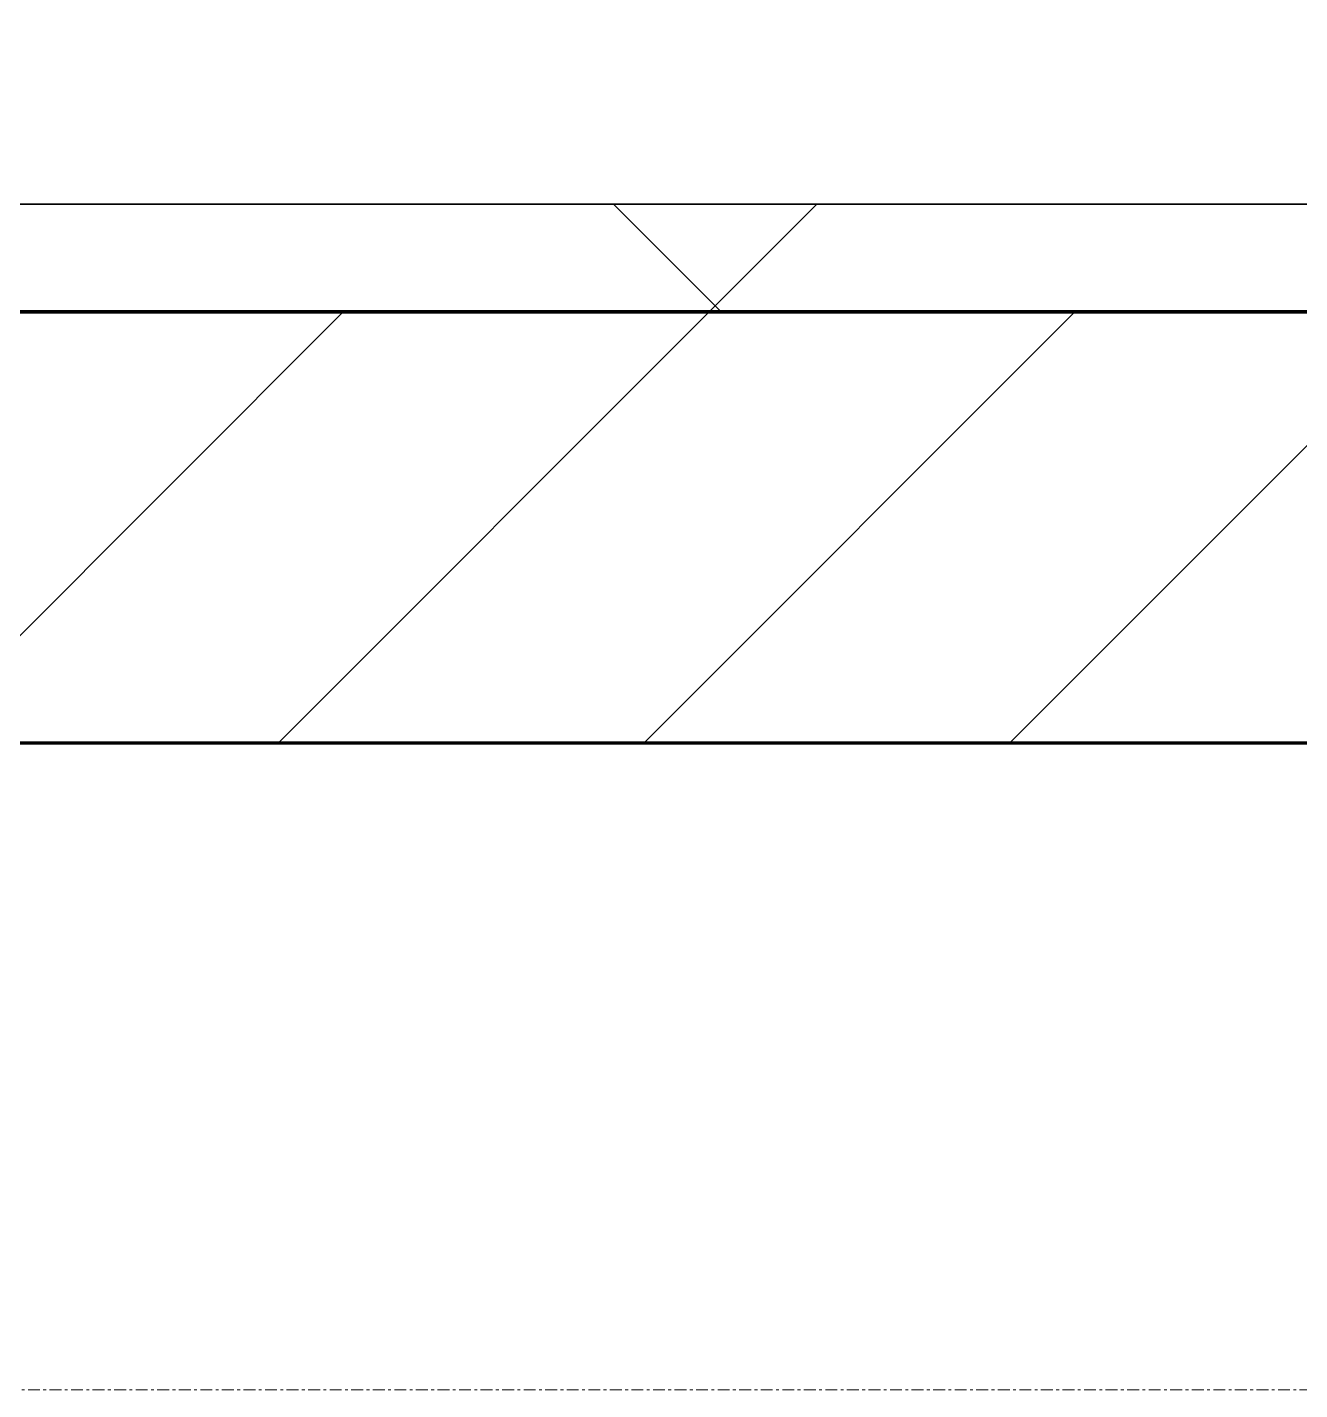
# Model space of a CAD drawing. Header units: millimetres. Extents: x -794334 to -714814, y -17806 to 22403.
# Drawn here: x -772055 to -771465, y -4321 to -3689 of the extents above; entities that cross this region are included whole.
import ezdxf
from ezdxf.xclip import XClip

# ---------------------------------------------------------------- set-up
doc = ezdxf.new("R2010")
doc.units = ezdxf.units.MM
doc.header["$XCLIPFRAME"] = 0
doc.linetypes.add('DPA_Grid _ Level 100', pattern=[10, 5.5, -1.6, 1.3, -1.6])
for name, color, linetype, lineweight in [('A-GLAZ-CURT', 2, 'Continuous', 9), ('A-WALL', 5, 'Continuous', 35), ('A-WALL-FNSH', 2, 'Continuous', 35), ('A-WALL-PATT', 1, 'Continuous', 35), ('S-GRID', 251, 'Continuous', 9), ('WALL-E', 2, 'Continuous', 35)]:
    doc.layers.add(name, color=color, linetype=linetype, lineweight=lineweight)
doc.layers.add('A11_ALU.SOLID SHEET', color=2, linetype='Continuous')

# ---------------------------------------------------------------- blocks, each defined once
blk = doc.blocks.new('*U804')
at = {"layer": 'S-GRID', "linetype": 'DPA_Grid _ Level 100'}
blk.add_line((57942.91, -7900), (-14128.88, -7900), dxfattribs=at)
blk = doc.blocks.new('PPLS-PP19_Custom Tile Pattern - Custom Tile Pattern-V128-4252-01 ENLARGED CONCOURSE LEVEL - REFLECTED CEILING PLAN - SHEET 3')
at = {"layer": 'A-GLAZ-CURT'}
for p, q in [((-300, 0), (300, 0)), ((300, 0), (-300, 0)), ((230.06, 0), (300, 0)), ((-300, -50), (300, -50)), ((300, -50), (-300, -50))]:
    blk.add_line(p, q, dxfattribs=at)
for points, knots in [([(300, 0), (286.53, 0), (254.22, 0), (207.11, 0), (177.41, 0), (159.34, 0), (158.33, 0), (158.3, 0)], [-285.253232, -285.253232, -285.253232, -285.253232, -244.693688, -187.987675, -143.776725, -129.632772, -123.352749, -123.352749, -123.352749, -123.352749]), ([(159.07, 0), (159.13, 0), (160.84, 0), (165.21, 0), (174.15, 0), (185.98, 0), (208.82, 0), (219.42, 0), (230.06, 0)], [-115.643202, -115.643202, -115.643202, -115.643202, -114.681583, -87.660824, -65.295536, -41.623857, -24.459831, 0, 0, 0, 0]), ([(247.1, 0), (246.76, 0), (245.04, 0), (238.34, 0), (226.56, 0), (221.1, 0), (200.27, 0), (182.99, 0), (174.27, 0), (169.67, 0), (168.99, 0)], [-9649.085549, -9649.085549, -9649.085549, -9649.085549, -9581.591397, -9406.094246, -9221.510254, -9016.44624, -8717.832359, -8253.978395, -8152.463617, -8069.855175, -8069.855175, -8069.855175, -8069.855175]), ([(171.51, 0), (176.48, 0), (193.23, 0), (201.73, 0), (208.81, 0), (213.9, 0), (237.32, 0), (252.88, 0), (258.68, 0)], [-7971.819559, -7971.819559, -7971.819559, -7971.819559, -7784.112253, -7606.717214, -7289.299508, -7042.621073, -6582.165592, -6270.399704, -6270.399704, -6270.399704, -6270.399704]), ([(257.56, 0), (245.83, 0), (229.23, 0), (219.94, 0), (219.02, 0)], [-11785.691348, -11785.691348, -11785.691348, -11785.691348, -11162.864862, -10856.732305, -10856.732305, -10856.732305, -10856.732305]), ([(219.9, 0), (220.86, 0), (227.84, 0), (242.06, 0), (246.54, 0), (246.96, 0)], [-10670.940496, -10670.940496, -10670.940496, -10670.940496, -10511.382485, -9925.173265, -9834.877357, -9834.877357, -9834.877357, -9834.877357]), ([(300, 0), (288.22, 0), (274.33, 0), (260.55, 0), (258.65, 0)], [-12528.858583, -12528.858583, -12528.858583, -12528.858583, -11905.454923, -11804.912463, -11804.912463, -11804.912463, -11804.912463]), ([(259.51, 0), (262.97, 0), (271.55, 0), (281.71, 0), (291.71, 0), (296.52, 0), (297.86, 0), (298.09, 0)], [-6255.469152, -6255.469152, -6255.469152, -6255.469152, -6068.460911, -5766.029927, -5566.724884, -5280.360606, -5199.253518, -5199.253518, -5199.253518, -5199.253518]), ([(284.76, 0), (284.76, 0), (285.09, 0), (287.47, 0), (293.59, 0), (297.76, 0), (300, 0)], [-4110.630118, -4110.630118, -4110.630118, -4110.630118, -4053.389046, -3959.664717, -3862.421465, -3746.95702, -3746.95702, -3746.95702, -3746.95702]), ([(297.38, 0), (295.84, 0), (291.62, 0), (285.38, 0), (284.87, 0)], [-4803.172655, -4803.172655, -4803.172655, -4803.172655, -4358.271401, -4143.037883, -4143.037883, -4143.037883, -4143.037883])]:
    blk.add_open_spline(points, degree=3, knots=knots, dxfattribs=at)
blk = doc.blocks.new('PPLS-PP19_Custom Tile Pattern - Custom Tile Pattern-V129-4252-01 ENLARGED CONCOURSE LEVEL - REFLECTED CEILING PLAN - SHEET 3')
at = {"layer": 'A-GLAZ-CURT'}
for p, q in [((-300, 0), (300, 0)), ((300, 0), (-300, 0)), ((-293.07, 0), (-275.75, 0)), ((-275.75, 0), (-293.07, 0)), ((-222.32, 0), (-206.59, 0)), ((-206.59, 0), (-222.32, 0)), ((195.99, 0), (201.65, 0)), ((201.65, 0), (195.99, 0)), ((202.06, 0), (213.31, 0)), ((213.31, 0), (202.06, 0)), ((-300, -50), (300, -50)), ((300, -50), (-300, -50))]:
    blk.add_line(p, q, dxfattribs=at)
at = {"layer": 'A-GLAZ-CURT', "flags": 128}
for points in [[(-300, 0), (-291.56, 0), (-283.3, 0), (-275.2, 0), (-267.26, 0), (-259.45, 0), (-251.77, 0), (-244.2, 0), (-236.74, 0), (-229.36, 0), (-222.06, 0), (-214.83, 0), (-207.71, 0), (-200.76, 0), (-194.02, 0), (-187.54, 0), (-181.38, 0), (-175.58, 0), (-170.25, 0), (-165.64, 0), (-162.01, 0), (-159.53, 0), (-157.46, 0), (-154.52, 0), (-149.42, 0), (-141.84, 0), (-132.81, 0), (-126.08, 0)], [(-125.17, 0), (-128.55, 0), (-134.16, 0), (-140.03, 0), (-145.5, 0), (-150.63, 0), (-155.53, 0), (-160.27, 0), (-164.95, 0), (-169.65, 0), (-174.47, 0), (-179.49, 0), (-184.81, 0), (-190.44, 0), (-196.37, 0), (-202.58, 0), (-209.04, 0), (-215.73, 0), (-222.63, 0), (-229.72, 0), (-236.97, 0), (-244.39, 0), (-251.96, 0), (-259.67, 0), (-267.51, 0), (-275.48, 0), (-283.55, 0), (-291.73, 0), (-300, 0)]]:
    blk.add_lwpolyline(points, dxfattribs=at)
at = {"layer": 'A-GLAZ-CURT'}
for points, knots in [([(-300, 0), (-284.65, 0), (-236.57, 0), (-182.8, 0), (-148.87, 0), (-137.7, 0)], [-5323.127839, -5323.127839, -5323.127839, -5323.127839, -4502.809032, -2700.551212, -1573.334928, -1573.334928, -1573.334928, -1573.334928]), ([(-138.75, 0), (-160.77, 0), (-204.52, 0), (-262.56, 0), (-294.48, 0), (-300, 0)], [-17023.58674, -17023.58674, -17023.58674, -17023.58674, -15131.813646, -13729.592194, -13439.944408, -13439.944408, -13439.944408, -13439.944408]), ([(-137.88, 0), (-140.56, 0), (-147.66, 0), (-147.69, 0), (-158.72, 0), (-174.02, 0), (-185.59, 0), (-209.77, 0), (-232.01, 0), (-255.22, 0), (-262.59, 0), (-264.9, 0), (-265.4, 0)], [-3187.727384, -3187.727384, -3187.727384, -3187.727384, -2919.378265, -2477.344047, -2237.412286, -2029.680487, -1755.085331, -1400.429864, -858.079193, -543.655514, -208.940337, 0, 0, 0, 0]), ([(-258.6, 0), (-257.91, 0), (-254.26, 0), (-241.25, 0), (-225.99, 0), (-214.1, 0), (-208.52, 0), (-206.47, 0)], [-5722.54675, -5722.54675, -5722.54675, -5722.54675, -5657.471696, -5413.335975, -5017.494783, -4832.723979, -4723.981546, -4723.981546, -4723.981546, -4723.981546]), ([(-138.69, 0), (-139.6, 0), (-142.04, 0), (-149.31, 0), (-162.01, 0), (-177.91, 0), (-199.46, 0), (-216.65, 0), (-231.26, 0), (-233.46, 0), (-234, 0)], [-2504.010527, -2504.010527, -2504.010527, -2504.010527, -2418.507304, -2308.929706, -2113.765672, -1763.376603, -1422.553702, -978.033455, -846.069444, -682.911962, -682.911962, -682.911962, -682.911962]), ([(-233.49, 0), (-233.44, 0), (-232.38, 0), (-230.74, 0), (-225.3, 0), (-223.63, 0)], [-455.274641, -455.274641, -455.274641, -455.274641, -440.605512, -119.536984, 0, 0, 0, 0]), ([(-223.63, 0), (-219.39, 0), (-206.17, 0), (-188.58, 0), (-169.02, 0), (-152.12, 0), (-136.84, 0), (-127.33, 0), (-124.19, 0), (-123.43, 0), (-123.28, 0)], [-5463.295695, -5463.295695, -5463.295695, -5463.295695, -5161.076232, -4739.070012, -4465.409639, -4149.119819, -3839.893365, -3647.167523, -3488.92562, -3439.852845, -3439.852845, -3439.852845, -3439.852845]), ([(-205.59, 0), (-204.79, 0), (-198.05, 0), (-185.8, 0), (-171.77, 0), (-158.7, 0), (-157.22, 0)], [-4708.491775, -4708.491775, -4708.491775, -4708.491775, -4666.091899, -4349.945572, -4000.813434, -3840.635403, -3840.635403, -3840.635403, -3840.635403]), ([(-152.35, 0), (-151.03, 0), (-147.71, 0), (-143.57, 0), (-138.62, 0)], [-3494.978217, -3494.978217, -3494.978217, -3494.978217, -3371.022232, -3227.460399, -3227.460399, -3227.460399, -3227.460399]), ([(-118.78, 0), (-121.86, 0), (-126.28, 0), (-136.96, 0), (-147.46, 0), (-150.03, 0), (-150.57, 0)], [-5938.474035, -5938.474035, -5938.474035, -5938.474035, -5700.061948, -5508.838257, -5298.784692, -5196.16478, -5196.16478, -5196.16478, -5196.16478]), ([(-150.34, 0), (-150.07, 0), (-147.75, 0), (-144.38, 0), (-138.7, 0), (-137.81, 0)], [-4948.728362, -4948.728362, -4948.728362, -4948.728362, -4883.323924, -4440.880425, -4364.588421, -4364.588421, -4364.588421, -4364.588421]), ([(-26.75, 0), (-27.82, 0), (-36.18, 0), (-53.55, 0), (-78.2, 0), (-110.94, 0), (-130.52, 0), (-147.74, 0), (-149.07, 0)], [-8718.362214, -8718.362214, -8718.362214, -8718.362214, -8532.293389, -8073.216054, -7508.296369, -7004.680444, -6449.282163, -6277.220794, -6277.220794, -6277.220794, -6277.220794]), ([(-148.23, 0), (-146.94, 0), (-141.68, 0), (-139.19, 0), (-137.8, 0)], [-6162.058746, -6162.058746, -6162.058746, -6162.058746, -6017.569127, -5695.996646, -5695.996646, -5695.996646, -5695.996646]), ([(-86.16, 0), (-91.37, 0), (-104.13, 0), (-122.65, 0), (-139.03, 0), (-146.11, 0), (-146.95, 0)], [-1681.3698, -1681.3698, -1681.3698, -1681.3698, -1374.161226, -945.742622, -741.901385, -489.130243, -489.130243, -489.130243, -489.130243]), ([(-146.69, 0), (-146.59, 0), (-145.49, 0), (-135.69, 0), (-128.29, 0), (-125.15, 0)], [-420.34245, -420.34245, -420.34245, -420.34245, -406.956646, -290.263673, 0, 0, 0, 0]), ([(-72.93, 0), (-75.51, 0), (-91.45, 0), (-115.07, 0), (-136.75, 0), (-137.71, 0)], [-19442.345229, -19442.345229, -19442.345229, -19442.345229, -18935.241197, -17136.203329, -17053.377616, -17053.377616, -17053.377616, -17053.377616]), ([(-137.71, 0), (-137.16, 0), (-135.88, 0), (-133.93, 0), (-128.78, 0), (-126.5, 0)], [-5689.107323, -5689.107323, -5689.107323, -5689.107323, -5560.701257, -5364.112219, -5231.017328, -5231.017328, -5231.017328, -5231.017328]), ([(-137.08, 0), (-131.66, 0), (-121.81, 0), (-110.8, 0), (-99.5, 0), (-91.46, 0)], [-1552.578953, -1552.578953, -1552.578953, -1552.578953, -1002.059161, -460.363443, 0, 0, 0, 0]), ([(-136.56, 0), (-133.16, 0), (-125.14, 0), (-107.3, 0), (-90.42, 0), (-76.12, 0), (-71.05, 0), (-70.19, 0)], [-4330.137317, -4330.137317, -4330.137317, -4330.137317, -4054.690705, -3793.097032, -3402.597032, -3144.956779, -3092.955226, -3092.955226, -3092.955226, -3092.955226]), ([(-127.41, 0), (-131.63, 0), (-133.16, 0), (-134.09, 0), (-134.15, 0)], [-8540.990293, -8540.990293, -8540.990293, -8540.990293, -8266.114998, -8246.473386, -8246.473386, -8246.473386, -8246.473386]), ([(-134.15, 0), (-133.32, 0), (-130.31, 0), (-117.33, 0), (-92.04, 0), (-74.02, 0), (-62.74, 0), (-60.36, 0), (-59.97, 0)], [-7657.439573, -7657.439573, -7657.439573, -7657.439573, -7293.749979, -6839.55839, -6236.997189, -5713.340575, -5140.470607, -5006.787413, -5006.787413, -5006.787413, -5006.787413]), ([(-120.13, 0), (-120.14, 0), (-120.24, 0), (-121.3, 0), (-129.25, 0), (-133.82, 0)], [-2933.992132, -2933.992132, -2933.992132, -2933.992132, -2920.575025, -2840.280255, -2731.647847, -2731.647847, -2731.647847, -2731.647847]), ([(-113.43, 0), (-113.44, 0), (-113.96, 0), (-119.73, 0), (-125.43, 0), (-127.03, 0), (-127.41, 0)], [-328.499627, -328.499627, -328.499627, -328.499627, -282.672656, -98.539552, -24.539552, 0, 0, 0, 0]), ([(-126.5, 0), (-122.44, 0), (-108.71, 0), (-86.68, 0), (-63.44, 0), (-54.4, 0), (-48.53, 0), (-30.79, 0), (-20.09, 0), (-6.43, 0), (-1.96, 0)], [-5231.017328, -5231.017328, -5231.017328, -5231.017328, -4994.692869, -4542.524482, -4008.285538, -3689.699207, -3546.54457, -3315.260113, -2864.387349, -2617.659791, -2617.659791, -2617.659791, -2617.659791]), ([(-125.15, 0), (-124.93, 0), (-121.96, 0), (-113.01, 0), (-98.9, 0), (-85.29, 0), (-71.67, 0), (-65.93, 0), (-65.07, 0)], [-3362.7396, -3362.7396, -3362.7396, -3362.7396, -3342.215224, -3074.362186, -2902.289527, -2605.247022, -2322.099534, -2241.8264, -2241.8264, -2241.8264, -2241.8264]), ([(-122.08, 0), (-122.01, 0), (-121.69, 0), (-121.2, 0), (-120.88, 0)], [-3136.336417, -3136.336417, -3136.336417, -3136.336417, -3110.304437, -3035.164275, -3035.164275, -3035.164275, -3035.164275]), ([(-36.33, 0), (-36.43, 0), (-37.27, 0), (-45.02, 0), (-46.13, 0), (-60.59, 0), (-81.23, 0), (-99.51, 0), (-114.02, 0), (-117.28, 0), (-118.78, 0)], [-1855.773136, -1855.773136, -1855.773136, -1855.773136, -1810.870157, -1672.078046, -1405.135169, -1060.00838, -740.068933, -229.489605, -116.330425, 0, 0, 0, 0]), ([(-117.74, 0), (-117.19, 0), (-114.78, 0), (-113.43, 0), (-113.43, 0)], [-821.249067, -821.249067, -821.249067, -821.249067, -394.672656, -330.879064, -330.879064, -330.879064, -330.879064]), ([(-36.62, 0), (-36.62, 0), (-40.35, 0), (-44.32, 0), (-58.97, 0), (-85.2, 0), (-107.61, 0), (-116.56, 0), (-117.56, 0)], [-4069.478503, -4069.478503, -4069.478503, -4069.478503, -3858.647035, -3538.256648, -2842.901703, -2193.204658, -1433.981041, -985.49888, -985.49888, -985.49888, -985.49888]), ([(-115.82, 0), (-114.96, 0), (-110.41, 0), (-96.78, 0), (-81.89, 0), (-73.01, 0), (-69.84, 0)], [-5724.064692, -5724.064692, -5724.064692, -5724.064692, -5430.283136, -5103.229623, -4799.173296, -4631.554368, -4631.554368, -4631.554368, -4631.554368]), ([(9.32, 0), (9.08, 0), (7.65, 0), (2.57, 0), (-12.23, 0), (-25.64, 0), (-40, 0), (-56.24, 0), (-75.59, 0), (-94, 0), (-112.01, 0), (-114.94, 0), (-115.63, 0)], [-2922.926651, -2922.926651, -2922.926651, -2922.926651, -2882.788014, -2720.818881, -2518.50168, -2125.455881, -1792.521578, -1466.981642, -1208.454564, -789.402658, -501.969187, -243.577221, -243.577221, -243.577221, -243.577221]), ([(-91.46, 0), (-90.09, 0), (-84.7, 0), (-77.43, 0), (-72.73, 0), (-72.64, 0), (-72.64, 0)], [-19832.387487, -19832.387487, -19832.387487, -19832.387487, -19753.885894, -19541.04734, -19478.625389, -19471.062469, -19471.062469, -19471.062469, -19471.062469]), ([(-63.96, 0), (-64.13, 0), (-72.5, 0), (-80.63, 0), (-86.16, 0)], [-2171.769325, -2171.769325, -2171.769325, -2171.769325, -2007.031671, -1681.3698, -1681.3698, -1681.3698, -1681.3698]), ([(-70.45, 0), (-74.24, 0), (-78.44, 0), (-82.66, 0), (-83.28, 0), (-83.28, 0)], [-1930.114721, -1930.114721, -1930.114721, -1930.114721, -1646.621388, -1424.436217, -1393.971743, -1393.971743, -1393.971743, -1393.971743]), ([(-83.28, 0), (-83.28, 0), (-82.91, 0), (-76.14, 0), (-62.97, 0), (-48.14, 0), (-36.49, 0), (-33.57, 0), (-29.94, 0), (-28.57, 0)], [-1393.4169, -1393.4169, -1393.4169, -1393.4169, -1353.722004, -1274.333717, -1073.56893, -651.549973, -296.515819, -83.513472, 0, 0, 0, 0]), ([(-29.03, 0), (-33.97, 0), (-43.74, 0), (-56.37, 0), (-65.75, 0), (-69.03, 0), (-69.91, 0)], [-2680.714891, -2680.714891, -2680.714891, -2680.714891, -2413.671296, -2161.752162, -2006.592567, -1943.145268, -1943.145268, -1943.145268, -1943.145268]), ([(-69.86, 0), (-69.27, 0), (-67.31, 0), (-65.12, 0), (-63.63, 0)], [-3086.352313, -3086.352313, -3086.352313, -3086.352313, -3050.982048, -2969.237017, -2969.237017, -2969.237017, -2969.237017]), ([(-69.64, 0), (-59.01, 0), (-39.16, 0), (-15.63, 0), (-4.49, 0), (-1.92, 0)], [-4627.967198, -4627.967198, -4627.967198, -4627.967198, -4065.652676, -3589.737505, -3429.781586, -3429.781586, -3429.781586, -3429.781586]), ([(-66.39, 0), (-66.39, 0), (-63.63, 0), (-53.63, 0), (-34.42, 0), (-29.82, 0), (-29.19, 0)], [-2493.31794, -2493.31794, -2493.31794, -2493.31794, -2315.303971, -1809.437387, -963.711516, -666.19313, -666.19313, -666.19313, -666.19313]), ([(31.18, 0), (25.97, 0), (11.99, 0), (-16.92, 0), (-47.42, 0), (-65.77, 0), (-66.37, 0), (-66.38, 0)], [-4496.803627, -4496.803627, -4496.803627, -4496.803627, -4222.080604, -3745.412743, -2981.410125, -2542.574734, -2498.224237, -2498.224237, -2498.224237, -2498.224237]), ([(-63.63, 0), (-61.49, 0), (-57.39, 0), (-54.49, 0), (-45.2, 0), (-40.79, 0), (-40.46, 0), (-40.44, 0)], [-2969.237017, -2969.237017, -2969.237017, -2969.237017, -2851.217951, -2734.127174, -2474.780881, -2410.990208, -2350.645972, -2350.645972, -2350.645972, -2350.645972]), ([(-58.83, 0), (-58.37, 0), (-57.29, 0), (-54.23, 0), (-46.33, 0), (-42.62, 0), (-41.76, 0)], [-4859.52896, -4859.52896, -4859.52896, -4859.52896, -4680.891996, -4469.85053, -4321.566175, -4270.495146, -4270.495146, -4270.495146, -4270.495146]), ([(-51.83, 0), (-51.83, 0), (-51.78, 0), (-47.4, 0), (-46.01, 0), (-40.22, 0), (-36.78, 0)], [-632.814994, -632.814994, -632.814994, -632.814994, -627.965721, -508.377888, -260.442412, 0, 0, 0, 0]), ([(76.63, 0), (74.8, 0), (67.65, 0), (53.52, 0), (37, 0), (24.07, 0), (12.82, 0), (-2.9, 0), (-20.62, 0), (-32.81, 0), (-44.85, 0), (-51.43, 0), (-51.79, 0)], [-3095.572228, -3095.572228, -3095.572228, -3095.572228, -2950.589685, -2634.532728, -2313.748533, -2106.613311, -1925.670641, -1617.263037, -1290.787923, -1039.307308, -819.71621, -644.910881, -644.910881, -644.910881, -644.910881]), ([(-41.76, 0), (-39.9, 0), (-37.72, 0), (-36.92, 0), (-36.77, 0)], [-4270.495146, -4270.495146, -4270.495146, -4270.495146, -4161.040818, -4106.245333, -4106.245333, -4106.245333, -4106.245333]), ([(-36.78, 0), (-32.43, 0), (-19.22, 0), (8.83, 0), (40.06, 0), (60.35, 0), (65.92, 0)], [-6191.144455, -6191.144455, -6191.144455, -6191.144455, -5862.463379, -5340.621928, -4573.028122, -4263.271718, -4263.271718, -4263.271718, -4263.271718]), ([(-36.29, 0), (-36.29, 0), (-34.66, 0), (-28.88, 0), (-26.95, 0), (-26.54, 0)], [-9150.272121, -9150.272121, -9150.272121, -9150.272121, -9057.163041, -8919.836787, -8834.607043, -8834.607043, -8834.607043, -8834.607043]), ([(-3.05, 0), (-8.88, 0), (-19.68, 0), (-34.76, 0), (-36.04, 0)], [-9764.565679, -9764.565679, -9764.565679, -9764.565679, -9424.652049, -9182.880979, -9182.880979, -9182.880979, -9182.880979]), ([(-33.34, 0), (-33.34, 0), (-32.93, 0), (-31.16, 0), (-30.52, 0)], [-2415.024266, -2415.024266, -2415.024266, -2415.024266, -2357.633367, -2323.618664, -2323.618664, -2323.618664, -2323.618664]), ([(-1.97, 0), (-7.58, 0), (-18.73, 0), (-30.57, 0), (-31.82, 0), (-32, 0)], [-3283.27331, -3283.27331, -3283.27331, -3283.27331, -2994.501669, -2698.150104, -2614.070998, -2614.070998, -2614.070998, -2614.070998]), ([(-30.76, 0), (-30.73, 0), (-29.99, 0), (-23.47, 0), (-15.75, 0), (-15.19, 0)], [-54176.191683, -54176.191683, -54176.191683, -54176.191683, -54157.274271, -53749.15266, -53717.791567, -53717.791567, -53717.791567, -53717.791567]), ([(-30.52, 0), (-27.11, 0), (-17.83, 0), (5.99, 0), (22.06, 0), (37.44, 0), (45.92, 0), (57.76, 0), (64.47, 0), (72.74, 0), (75.22, 0), (76.03, 0), (76.21, 0)], [-2323.618664, -2323.618664, -2323.618664, -2323.618664, -2142.497158, -1716.209403, -1206.526904, -1089.329421, -901.315459, -753.071572, -495.328968, -421.953223, -334.951786, -290.452333, -290.452333, -290.452333, -290.452333]), ([(-13, 0), (-14.35, 0), (-17.68, 0), (-25.97, 0), (-29.52, 0), (-30.21, 0)], [-55207.591944, -55207.591944, -55207.591944, -55207.591944, -54789.006179, -54461.685999, -54290.791712, -54290.791712, -54290.791712, -54290.791712]), ([(8.33, 0), (8.19, 0), (7.18, 0), (0.32, 0), (-13.89, 0), (-24.92, 0), (-29.03, 0)], [-3574.286521, -3574.286521, -3574.286521, -3574.286521, -3526.962355, -3285.499107, -2903.012179, -2680.714891, -2680.714891, -2680.714891, -2680.714891]), ([(-28.98, 0), (-28.66, 0), (-27.39, 0), (-24.45, 0), (-22.56, 0)], [-166.548282, -166.548282, -166.548282, -166.548282, -102.06493, 0, 0, 0, 0]), ([(-28.57, 0), (-26.93, 0), (-20.29, 0), (-12.84, 0), (-5.37, 0), (-1.97, 0)], [-5361.429781, -5361.429781, -5361.429781, -5361.429781, -5261.36855, -5050.479954, -4876.21878, -4876.21878, -4876.21878, -4876.21878]), ([(-22.56, 0), (-20.27, 0), (-17.03, 0), (-11.36, 0), (-7.66, 0), (-6.6, 0), (-6.44, 0)], [-56468.192263, -56468.192263, -56468.192263, -56468.192263, -56344.022017, -56303.229861, -56166.290093, -56124.392176, -56124.392176, -56124.392176, -56124.392176]), ([(-15.19, 0), (-13.07, 0), (7.48, 0), (42.82, 0), (88.72, 0), (120.63, 0), (138.28, 0), (138.53, 0)], [-461.142613, -461.142613, -461.142613, -461.142613, -429.606584, -390.253598, -346.313304, -291.370682, -290.5735, -290.5735, -290.5735, -290.5735]), ([(-6.54, 0), (-6.73, 0), (-7.2, 0), (-7.6, 0), (-7.79, 0)], [-56009.792147, -56009.792147, -56009.792147, -56009.792147, -55949.290093, -55895.192118, -55895.192118, -55895.192118, -55895.192118]), ([(103.09, 0), (101.08, 0), (86.31, 0), (63.34, 0), (35.84, 0), (12, 0), (3.24, 0), (-1.43, 0), (-2.04, 0)], [-375.435014, -375.435014, -375.435014, -375.435014, -369.147452, -330.153101, -307.516438, -285.83788, -246.234814, -235.955635, -235.955635, -235.955635, -235.955635]), ([(30.82, 0), (29.27, 0), (20.14, 0), (9.32, 0), (-0.28, 0), (-1.94, 0)], [-10462.034656, -10462.034656, -10462.034656, -10462.034656, -10363.088938, -9884.23066, -9786.169875, -9786.169875, -9786.169875, -9786.169875]), ([(-1.84, 0), (1.34, 0), (10.37, 0), (15.02, 0), (22.91, 0), (31, 0), (39.04, 0), (51.19, 0), (58.74, 0), (61.34, 0), (61.45, 0)], [-2615.508664, -2615.508664, -2615.508664, -2615.508664, -2439.246196, -2084.094819, -1956.422387, -1818.904206, -1645.594513, -1443.202566, -1228.752106, -1120.932285, -1120.932285, -1120.932285, -1120.932285]), ([(65.93, 0), (62.31, 0), (53.93, 0), (39.61, 0), (24.74, 0), (8.59, 0), (-0.67, 0), (-1.47, 0)], [-4545.143313, -4545.143313, -4545.143313, -4545.143313, -4326.416877, -4098.545751, -3766.694881, -3333.063701, -3291.793108, -3291.793108, -3291.793108, -3291.793108]), ([(-1.31, 0), (0.23, 0), (5.47, 0), (13.15, 0), (21.24, 0), (24.62, 0), (24.72, 0), (24.72, 0)], [-4865.001098, -4865.001098, -4865.001098, -4865.001098, -4785.90057, -4596.498881, -4445.288762, -4384.376941, -4376.041937, -4376.041937, -4376.041937, -4376.041937]), ([(-0.97, 0), (1, 0), (6.01, 0), (9.64, 0), (10.14, 0), (10.18, 0)], [-3410.081093, -3410.081093, -3410.081093, -3410.081093, -3285.047089, -3066.359526, -3044.715262, -3044.715262, -3044.715262, -3044.715262]), ([(-0.89, 0), (0.74, 0), (5.35, 0), (15.97, 0), (22.54, 0), (24.49, 0)], [-219.003758, -219.003758, -219.003758, -219.003758, -206.416616, -198.214427, -187.717507, -187.717507, -187.717507, -187.717507]), ([(24.69, 0), (24.54, 0), (20.99, 0), (15.48, 0), (10.8, 0), (9.63, 0)], [-4368.572414, -4368.572414, -4368.572414, -4368.572414, -4306.476363, -4080.000647, -3772.857994, -3772.857994, -3772.857994, -3772.857994]), ([(18.16, 0), (19.15, 0), (24.25, 0), (25.66, 0), (26.12, 0)], [-5700.113719, -5700.113719, -5700.113719, -5700.113719, -5554.232259, -5302.431367, -5302.431367, -5302.431367, -5302.431367]), ([(64.84, 0), (64.12, 0), (59.73, 0), (51.85, 0), (43.81, 0), (29.53, 0), (20.67, 0), (18.85, 0), (18.16, 0)], [-6776.195379, -6776.195379, -6776.195379, -6776.195379, -6738.82075, -6548.303034, -6314.283804, -6135.05769, -5972.647715, -5832.674503, -5832.674503, -5832.674503, -5832.674503]), ([(27.44, 0), (27.9, 0), (29.54, 0), (38.07, 0), (50.79, 0), (61.79, 0), (65.92, 0)], [-5037.309798, -5037.309798, -5037.309798, -5037.309798, -4887.603822, -4705.298446, -4353.683244, -4118.083558, -4118.083558, -4118.083558, -4118.083558]), ([(27.89, 0), (29.09, 0), (33.4, 0), (47.79, 0), (59.49, 0), (65.78, 0)], [-147.777612, -147.777612, -147.777612, -147.777612, -135.792042, -118.513713, -99.849738, -99.849738, -99.849738, -99.849738]), ([(53.18, 0), (53.06, 0), (52.22, 0), (44.99, 0), (36.46, 0), (30.82, 0)], [-622.740158, -622.740158, -622.740158, -622.740158, -566.066452, -360.610861, 0, 0, 0, 0]), ([(168.37, 0), (167.68, 0), (162.47, 0), (147.02, 0), (109.77, 0), (76.86, 0), (57.82, 0), (46.51, 0), (41.18, 0), (36.02, 0), (35.54, 0), (35.54, 0)], [-543.375029, -543.375029, -543.375029, -543.375029, -530.793311, -458.593899, -401.860199, -357.622665, -341.267687, -334.000314, -326.15566, -319.318397, -317.489778, -317.489778, -317.489778, -317.489778]), ([(36.29, 0), (37.77, 0), (48.82, 0), (64.79, 0), (95.91, 0), (122.89, 0), (131.14, 0), (133.34, 0)], [-314.598523, -314.598523, -314.598523, -314.598523, -305.899624, -287.17622, -249.500363, -194.761443, -159.62089, -159.62089, -159.62089, -159.62089]), ([(61.47, 0), (61.47, 0), (61.21, 0), (54.61, 0), (53.71, 0), (53.56, 0)], [-1113.311073, -1113.311073, -1113.311073, -1113.311073, -1096.402191, -891.204116, -747.28819, -747.28819, -747.28819, -747.28819]), ([(65.91, 0), (66.53, 0), (78.7, 0), (100.57, 0), (116.36, 0), (128.63, 0), (128.95, 0)], [-99.720695, -99.720695, -99.720695, -99.720695, -97.899267, -63.759246, -39.050993, -35.895543, -35.895543, -35.895543, -35.895543]), ([(114.39, 0), (114.2, 0), (112.08, 0), (105.42, 0), (92.38, 0), (85.59, 0), (75.19, 0), (68.45, 0), (65.92, 0)], [-8148.58938, -8148.58938, -8148.58938, -8148.58938, -8105.191388, -7723.759874, -7531.75727, -7135.649961, -6924.452779, -6794.554752, -6794.554752, -6794.554752, -6794.554752]), ([(66.29, 0), (69.2, 0), (75.96, 0), (82.12, 0), (83.66, 0)], [-4256.411813, -4256.411813, -4256.411813, -4256.411813, -4094.177415, -3869.465285, -3869.465285, -3869.465285, -3869.465285]), ([(66.38, 0), (68.98, 0), (74.83, 0), (84.83, 0), (86.01, 0), (92.51, 0), (94.33, 0)], [-4109.384309, -4109.384309, -4109.384309, -4109.384309, -3960.84581, -3759.045785, -3336.541051, -2783.776468, -2783.776468, -2783.776468, -2783.776468]), ([(136.44, 0), (121.66, 0), (98.51, 0), (74.89, 0), (66.89, 0)], [-106.750556, -106.750556, -106.750556, -106.750556, -59.610984, -35.583519, -35.583519, -35.583519, -35.583519]), ([(76.22, 0), (75.58, 0), (73.64, 0), (71.05, 0), (70.61, 0)], [-193.634889, -193.634889, -193.634889, -193.634889, -31.537676, 0, 0, 0, 0]), ([(94.4, 0), (94.4, 0), (94.64, 0), (99.11, 0), (108.97, 0), (119.78, 0), (128.84, 0), (133.72, 0)], [-2348.345796, -2348.345796, -2348.345796, -2348.345796, -2310.419338, -2233.599744, -2052.234781, -1843.028543, -1590.72941, -1590.72941, -1590.72941, -1590.72941]), ([(129.02, 0), (129.02, 0), (124.41, 0), (122.35, 0), (114.96, 0), (108.04, 0), (103.09, 0)], [-35.386604, -35.386604, -35.386604, -35.386604, -31.430235, -22.807238, -15.488593, 0, 0, 0, 0]), ([(133.59, 0), (133.32, 0), (130.97, 0), (126.24, 0), (118.6, 0), (114.23, 0), (111.98, 0), (105.66, 0), (105.23, 0), (105.23, 0)], [-9692.532631, -9692.532631, -9692.532631, -9692.532631, -9677.714971, -9567.007022, -9453.21225, -9220.200448, -9012.77275, -8966.157302, -8929.495943, -8929.495943, -8929.495943, -8929.495943]), ([(105.26, 0), (105.52, 0), (111.01, 0), (112.65, 0), (113.59, 0)], [-8920.561005, -8920.561005, -8920.561005, -8920.561005, -8814.835624, -8577.462505, -8577.462505, -8577.462505, -8577.462505]), ([(128.58, 0), (128.8, 0), (130.16, 0), (139.26, 0), (152.67, 0), (161.24, 0), (162.19, 0), (162.75, 0)], [-633.326174, -633.326174, -633.326174, -633.326174, -627.736123, -618.981161, -602.094757, -592.980799, -581.414464, -581.414464, -581.414464, -581.414464]), ([(133.72, 0), (133.28, 0), (131.75, 0), (129.87, 0), (129.11, 0)], [-655.57405, -655.57405, -655.57405, -655.57405, -651.020627, -640.742133, -640.742133, -640.742133, -640.742133]), ([(133.79, 0), (134.93, 0), (144.45, 0), (163.31, 0), (185.23, 0), (193.62, 0), (194.69, 0), (194.79, 0)], [-1589.430227, -1589.430227, -1589.430227, -1589.430227, -1530.39897, -1095.004608, -529.74427, -295.064701, -265.121568, -265.121568, -265.121568, -265.121568]), ([(157.9, 0), (156.77, 0), (151.67, 0), (143.54, 0), (136.61, 0), (133.8, 0)], [-10292.955006, -10292.955006, -10292.955006, -10292.955006, -10098.273015, -9847.788484, -9696.189317, -9696.189317, -9696.189317, -9696.189317]), ([(193.8, 0), (193.33, 0), (190.11, 0), (183.13, 0), (171, 0), (161.95, 0), (161.28, 0), (158.35, 0), (157.85, 0), (157.77, 0)], [-11665.349007, -11665.349007, -11665.349007, -11665.349007, -11565.880756, -11105.624034, -10839.086983, -10768.332124, -10666.779182, -10580.760289, -10550.278881, -10550.278881, -10550.278881, -10550.278881]), ([(201.65, 0), (190.26, 0), (176.22, 0), (159.34, 0), (158.33, 0), (158.3, 0)], [-183.725875, -183.725875, -183.725875, -183.725875, -143.776725, -129.632772, -123.352749, -123.352749, -123.352749, -123.352749]), ([(159.07, 0), (159.13, 0), (160.84, 0), (165.21, 0), (174.15, 0), (185.98, 0), (208.82, 0), (219.42, 0), (230.06, 0)], [-115.643202, -115.643202, -115.643202, -115.643202, -114.681583, -87.660824, -65.295536, -41.623857, -24.459831, 0, 0, 0, 0]), ([(162.75, 0), (165.4, 0), (170.91, 0), (172.61, 0), (172.61, 0)], [-111.264224, -111.264224, -111.264224, -111.264224, -56.742688, -19.085662, -19.085662, -19.085662, -19.085662]), ([(247.1, 0), (246.76, 0), (245.04, 0), (238.34, 0), (226.56, 0), (221.1, 0), (200.27, 0), (182.99, 0), (174.27, 0), (169.67, 0), (168.99, 0)], [-9649.085549, -9649.085549, -9649.085549, -9649.085549, -9581.591397, -9406.094246, -9221.510254, -9016.44624, -8717.832359, -8253.978395, -8152.463617, -8069.855175, -8069.855175, -8069.855175, -8069.855175]), ([(201.67, 0), (197.37, 0), (186.32, 0), (175.3, 0), (169.49, 0)], [-180.290545, -180.290545, -180.290545, -180.290545, -162.427601, -142.916156, -142.916156, -142.916156, -142.916156]), ([(171.51, 0), (176.48, 0), (193.23, 0), (198.16, 0), (200.5, 0), (200.84, 0)], [-7971.819559, -7971.819559, -7971.819559, -7971.819559, -7784.112253, -7606.717214, -7575.738696, -7575.738696, -7575.738696, -7575.738696]), ([(172.07, 0), (177.66, 0), (187.87, 0), (201.08, 0), (207.47, 0), (213.96, 0), (215.11, 0)], [-255.364076, -255.364076, -255.364076, -255.364076, -237.955587, -223.92608, -215.862851, -208.75215, -208.75215, -208.75215, -208.75215]), ([(201.72, 0), (204.5, 0), (209.1, 0), (213.9, 0), (241.96, 0), (266.73, 0), (281.71, 0), (291.71, 0), (296.52, 0), (297.86, 0), (298.09, 0)], [-7548.867094, -7548.867094, -7548.867094, -7548.867094, -7289.299508, -7042.621073, -6582.165592, -6068.460911, -5766.029927, -5566.724884, -5280.360606, -5199.253518, -5199.253518, -5199.253518, -5199.253518]), ([(215.22, 0), (214.62, 0), (210.55, 0), (206.83, 0), (202.71, 0), (201.75, 0)], [-203.825446, -203.825446, -203.825446, -203.825446, -198.527383, -184.406837, -180.398796, -180.398796, -180.398796, -180.398796]), ([(300, 0), (286.53, 0), (254.22, 0), (220.84, 0), (203.62, 0), (202.77, 0)], [-285.253232, -285.253232, -285.253232, -285.253232, -244.693688, -187.987675, -185.029123, -185.029123, -185.029123, -185.029123])]:
    blk.add_open_spline(points, degree=3, knots=knots, dxfattribs=at)
for points in [[(-133.82, 0), (-134.84, 0), (-135.87, 0), (-137.56, 0)], [(-39.84, 0), (-39.08, 0), (-38.11, 0), (-37.36, 0)], [(24.49, 0), (25.23, 0), (25.72, 0), (26.04, 0)], [(65.92, 0), (54.38, 0), (42.78, 0), (31.18, 0)], [(70.61, 0), (69.26, 0), (67.78, 0), (66.19, 0)], [(80.35, 0), (79.57, 0), (78.27, 0), (76.63, 0)], [(84.06, 0), (83.48, 0), (82.41, 0), (81.72, 0)], [(137.1, 0), (136.27, 0), (135.19, 0), (133.8, 0)], [(168.74, 0), (168.74, 0), (169.81, 0), (171.51, 0)], [(195.11, 0), (194.91, 0), (194.44, 0), (193.8, 0)]]:
    blk.add_open_spline(points, degree=3, dxfattribs=at)
blk = doc.blocks.new('*U1029')
at = {"layer": 'A-GLAZ-CURT'}
for name, p in [('PPLS-PP19_Custom Tile Pattern - Custom Tile Pattern-V128-4252-01 ENLARGED CONCOURSE LEVEL - REFLECTED CEILING PLAN - SHEET 3', (6602.37, -7350)), ('PPLS-PP19_Custom Tile Pattern - Custom Tile Pattern-V129-4252-01 ENLARGED CONCOURSE LEVEL - REFLECTED CEILING PLAN - SHEET 3', (7202.37, -7350))]:
    blk.add_blockref(name, p, dxfattribs=at)
blk = doc.blocks.new('*U1630')
blk.add_lwpolyline([(22690, -750), (19166.45, -750), (19116.45, -700), (18966.44, -550), (-101025.39, -550), (-101025.39, -6704.96), (-96300, -6704.96), (-96300, -7350), (-94497.63, -7350), (17250, -7350), (17250, -6849.96), (18300, -6849.96), (22690, -6849.96)], close=True)

msp = doc.modelspace()

# ---------------------------------------------------------------- block references
at = {"layer": 'A11_ALU.SOLID SHEET'}
ref = msp.add_blockref('*U1630', (-744681.24, 3579.02), dxfattribs=at)
XClip(ref).set_block_clipping_path([(-45802.4668593339, -9620.0029952967), (23702.8690583039, 10334.9999958097)])

# ---------------------------------------------------------------- next in the draw order: hatches: boundary and pattern name
at = {"layer": 'A-WALL-PATT', "lineweight": 9}
h = msp.add_hatch(dxfattribs=at)
h.set_pattern_fill('FP_5', color=256, style=0, pattern_type=2)
h.set_pattern_definition([(45, (0, 0), (-212.13203, 212.13203), []), (135, (0, 0), (-212.13203, -212.13203), [])])
h.paths.add_polyline_path([(-727630.24, -3820.98), (-727382.37, -3820.98), (-727382.37, -3770.98), (-790483.7, -3770.98), (-790483.7, -3820.98), (-727766, -3820.98)])
h = msp.add_hatch(dxfattribs=at)
h.set_pattern_fill('FP_2', color=256, style=0, pattern_type=2)
h.set_pattern_definition([(45, (0, 0), (-84.852814, 84.852814), [])])
h.paths.add_polyline_path([(-727382.37, -4020.98), (-727382.37, -3820.98), (-790483.7, -3820.98), (-790483.7, -4020.98), (-727494.49, -4020.98)])

# ---------------------------------------------------------------- next in the draw order: linework, layer by layer
at = {"layer": 'A-WALL', "color": 7, "lineweight": 70}
for p, q in [((-773180, -3820.98), (-770780, -3820.98)), ((-770780, -3820.98), (-773180, -3820.98)), ((-770780, -4020.98), (-773180, -4020.98))]:
    msp.add_line(p, q, dxfattribs=at)
at = {"layer": 'A-WALL-FNSH', "color": 250}
msp.add_line((-773180, -3770.98), (-770780, -3770.98), dxfattribs=at)
at = {"layer": 'WALL-E'}
for p, q in [((-727382.37, -4020.98), (-790483.7, -4020.98)), ((-790483.7, -4020.98), (-727382.37, -4020.98))]:
    msp.add_line(p, q, dxfattribs=at)

# ---------------------------------------------------------------- next in the draw order: block references
for name in ['*U804', '*U1029']:
    msp.add_blockref(name, (-778882.37, 3579.02))

doc.saveas('drawing.dxf')
